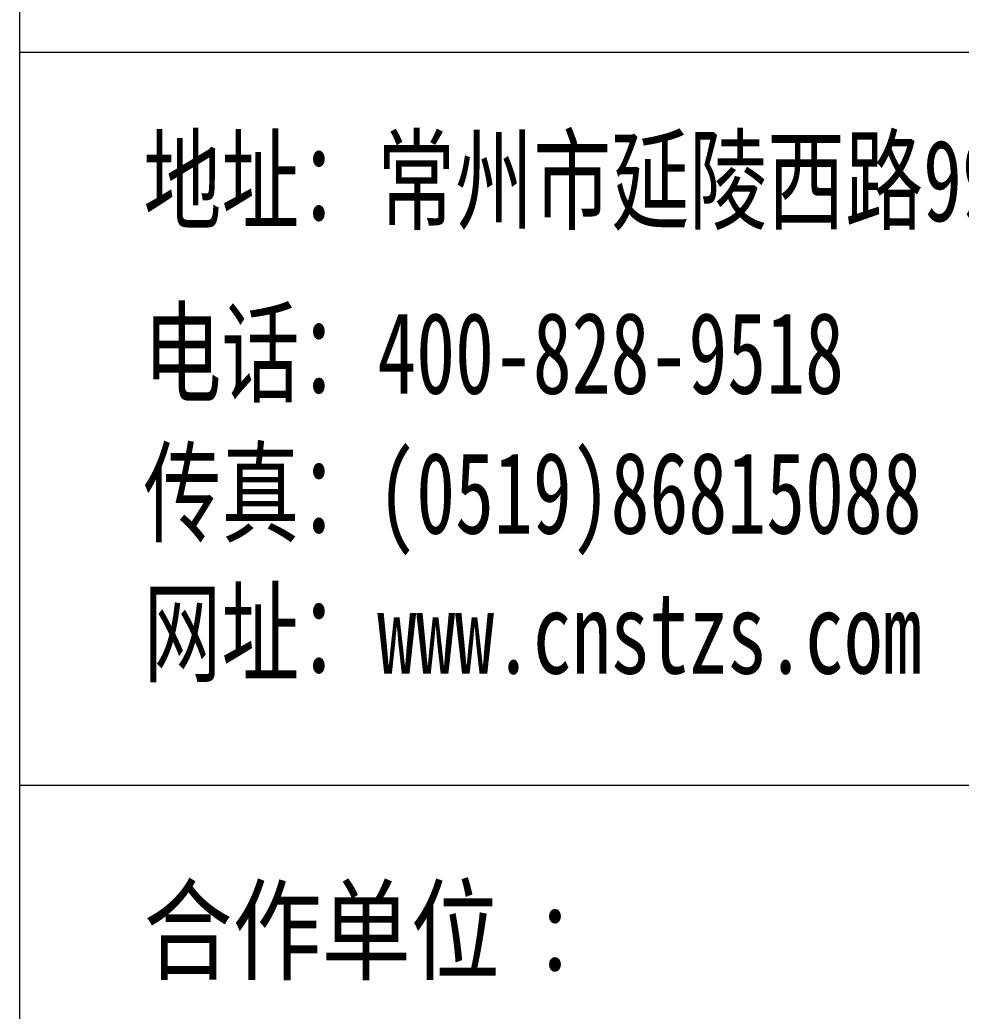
# Model space of a CAD drawing. Header units: millimetres. Extents: x 44393 to 91220, y 25301 to 41858.
# Drawn here: x 88726 to 89937, y 38066 to 39342 of the extents above; entities that cross this region are included whole.
import ezdxf

# ---------------------------------------------------------------- set-up
doc = ezdxf.new("R2010")
doc.units = ezdxf.units.MM
doc.layers.add('图框', color=165, linetype='Continuous', lineweight=0)
doc.layers.add('目录', color=50, linetype='Continuous')
doc.styles.add('黑体', font='simhei.ttf')

msp = doc.modelspace()

# ---------------------------------------------------------------- linework, layer by layer
at = {"layer": '图框', "color": 142}
for p, q in [((88725.9, 25580.5), (88725.9, 41578.7)), ((88725.9, 39300.5), (90940.9, 39300.5)), ((88725.9, 38356.9), (90940.9, 38356.9))]:
    msp.add_line(p, q, dxfattribs=at)

# ---------------------------------------------------------------- texts
at = {"layer": '目录', "color": 150, "style": '黑体'}
for s, height, width, p in [('地址：常州市延陵西路99号嘉业国贸14F', 105.073, 0.7, (88885, 39082.8)), ('电话：400-828-9518', 105.073, 0.7, (88885, 38860.7)), ('传真：(0519)86815088', 105.073, 0.7, (88885, 38680.7)), ('网址：www.cnstzs.com', 105.073, 0.7, (88885, 38500.6)), ('合作单位', 105.07, 0.8, (88885, 38117.2)), ('：', 92.9, 0.8, (89389.2, 38117.2))]:
    msp.add_text(s, height=height, dxfattribs=dict(at, width=width)).set_placement(p)

doc.saveas('drawing.dxf')
